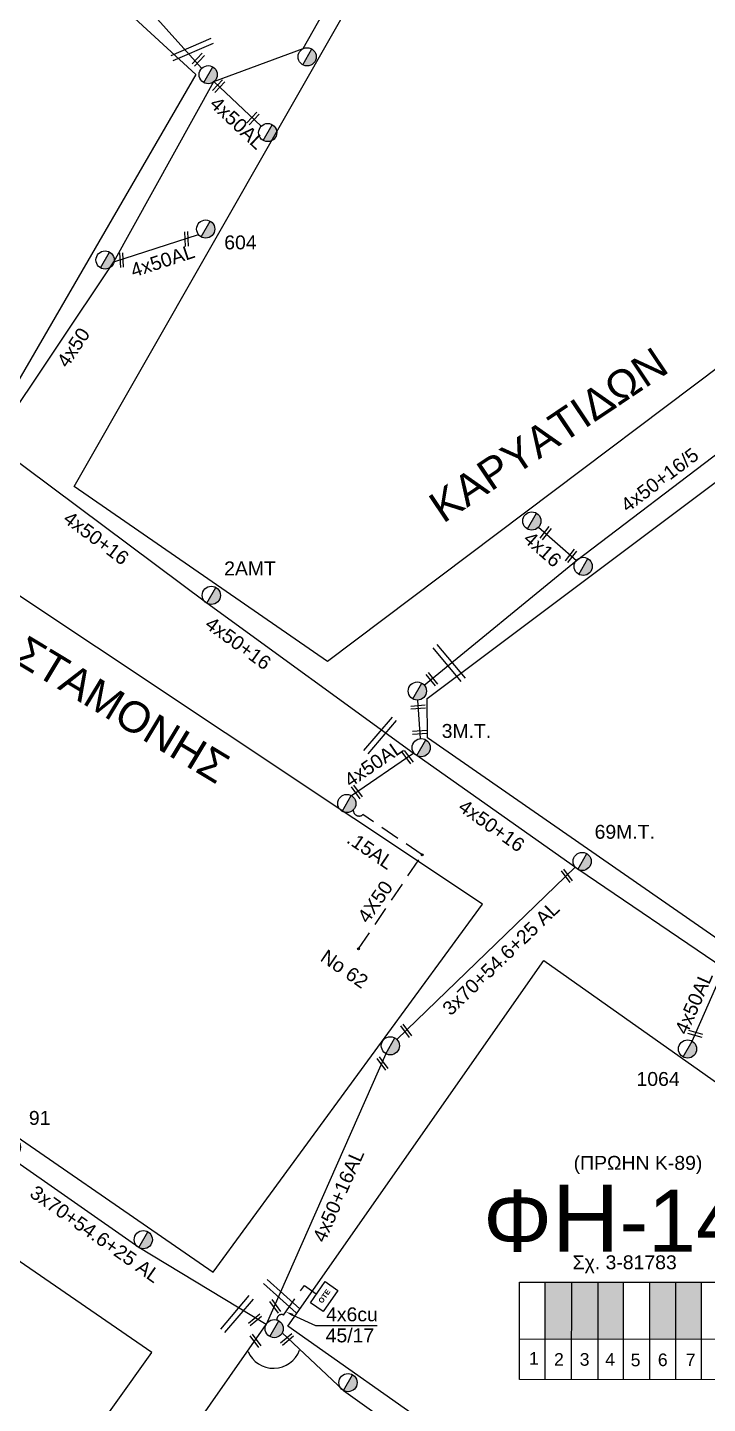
# Model space of a CAD drawing. Header units: millimetres. Extents: x 864 to 3062, y 833 to 2619.
# Drawn here: x 1847 to 1935.2, y 1055.7 to 1234.1 of the extents above; entities that cross this region are included whole.
import ezdxf
from ezdxf import colors
from ezdxf.entities.mleader import LeaderData, LeaderLine
from ezdxf.enums import TextEntityAlignment as Align
from ezdxf.math import Vec2, Vec3

# ---------------------------------------------------------------- set-up
doc = ezdxf.new("R2010")
doc.units = ezdxf.units.MM
doc.linetypes.add('DASHED', pattern=[19.05, 12.7, -6.35])
for name, color, linetype, lineweight in [('.15AL', 7, 'Continuous', 30), ('3x70+54.6+25 AL', 7, 'SYN_LINE', 30), ('4x16', 7, 'Continuous', 30), ('4x50', 7, 'Continuous', 30), ('4x50+16', 7, 'Continuous', 30), ('4x50+16_5', 7, 'Continuous', 30), ('4x50+16AL', 7, 'Continuous', 30), ('4x50AL', 7, 'Continuous', 30), ('text διευθύνσεων', 250, 'Continuous', 30), ('Υπόβαθρο ΔΕΗ', 7, 'Continuous', 30)]:
    doc.layers.add(name, color=color, linetype=linetype, lineweight=lineweight)
for name, color, linetype in [('Pillar OTE', 7, 'Continuous'), ('TEXT ΚΑΛΩΔΙΩΝ', 7, 'Continuous'), ('Άγνωστα', 7, 'Continuous'), ('Καλώδια ΧΤ   3x150AL+50CU', 7, 'DASHED'), ('Μηχανική τομή', 7, 'Continuous'), ('Στύλος ΦΜ', 7, 'Continuous'), ('Στύλος ΦΜ @ 1', 7, 'Continuous'), ('Συνδέσεις', 7, 'Continuous'), ('Τομή', 7, 'Continuous'), ('Υπόγεια καλώδια Παροχών ΧΤ   4x50AL', 7, 'DASHED'), ('Υπόγεια καλώδια Παροχών ΧΤ   4x6', 7, 'DASHED')]:
    doc.layers.add(name, color=color, linetype=linetype)
doc.styles.add('arial', font='arial.ttf')
doc.styles.get("Standard").update_dxf_attribs({"font": 'arial.ttf'})
doc.linetypes.add('SYN_LINE', pattern='A,0.5,-0.0001,["/\\/\\/\\/",Standard,S=0.1,R=0,X=0,Y=-0.05],-0.25', length=0.7501)

# ---------------------------------------------------------------- blocks, each defined once
blk = doc.blocks.new('ΥΠΑΡΧΩΝ ΤΣΙΜΕΝΤΕΝΙΟΣ ΣΤΥΛΟΣ')
at = {"layer": 'Στύλος ΦΜ'}
blk.add_hatch(color=7, dxfattribs=at).paths.add_polyline_path([(-1.29, -2.28, 0.574793), (2.62, 0, 0.268822), (1.3, 2.27)])
at = {"layer": 'Στύλος ΦΜ', "color": 7}
blk.add_line((-1.29, -2.28), (1.3, 2.27), dxfattribs=at)
blk.add_circle((0, 0), 2.62, dxfattribs=at)
at = {"layer": 'Στύλος ΦΜ', "flags": 4}
for tag, p in [('ΑΡΙΘΜΟΣ', (-4.68, 8.05)), ('ΤΥΠΟΣ', (-4.91, 3.03))]:
    blk.add_attdef(tag, p, '', height=4, dxfattribs=at)
blk = doc.blocks.new('ΜΗΧΑΝΙΚΗ ΤΟΜΗ')
at = {"layer": 'Μηχανική τομή', "ltscale": 40}
for p, q in [((-1.89, 0.78), (5.69, 0.78)), ((-1.89, -0.77), (5.69, -0.77))]:
    blk.add_line(p, q, dxfattribs=at)
blk = doc.blocks.new('ΤΟΜΗ')
at = {"layer": 'Τομή', "ltscale": 40}
for p, q in [((-5.68, 0), (17.06, 0)), ((-5.68, -2.77), (17.06, -2.77))]:
    blk.add_line(p, q, dxfattribs=at)
blk = doc.blocks.new('_ΣΥΝΔΕΣΗ')
at = {"layer": 'Συνδέσεις', "linetype": 'SYN_LINE', "ltscale": 40}
blk.add_hatch(color=256, dxfattribs=at).paths.add_polyline_path([(0.5, -0.01, 1), (-0.5, -0.01, 1)])
at = {"layer": 'Συνδέσεις'}
blk.add_circle((0, -0.01), 0.5, dxfattribs=at)
blk = doc.blocks.new('PILLAR ΟΤΕ')
at = {"layer": 'Pillar OTE', "ltscale": 40}
blk.add_lwpolyline([(-3.31, 2.02), (3.39, 2.02), (3.39, -1.99), (-3.31, -1.99)], close=True, dxfattribs=at)
at = {"layer": 'Pillar OTE', "insert": (-1.81, 0.71), "char_height": 1.3575, "width": 109.961, "attachment_point": 1}
blk.add_mtext('{\\fArial|b1|i0|c161|p34;OTE}', dxfattribs=at)

msp = doc.modelspace()

# ---------------------------------------------------------------- hatches: boundary and pattern name
at = {"layer": 'Καλώδια ΧΤ   3x150AL+50CU', "linetype": 'DASHED', "lineweight": -3, "ltscale": 0.2}
h = msp.add_hatch(color=151, dxfattribs=at)
h.dxf.hatch_style = 1
h.paths.add_polyline_path([(1917.58, 1071.44), (1914.14, 1071.44), (1914.13, 1064.07), (1917.57, 1064.07)])
h = msp.add_hatch(color=85, dxfattribs=at)
h.dxf.hatch_style = 1
h.paths.add_polyline_path([(1917.57, 1064.07), (1921.01, 1064.07), (1921.01, 1071.44), (1917.58, 1071.44)])
h = msp.add_hatch(color=27, dxfattribs=at)
h.dxf.hatch_style = 1
h.paths.add_polyline_path([(1924.25, 1071.44), (1920.96, 1071.44), (1920.95, 1064.07), (1924.25, 1064.07)])
h = msp.add_hatch(color=5, dxfattribs=at)
h.dxf.hatch_style = 1
h.paths.add_polyline_path([(1931.1, 1071.43), (1927.8, 1071.43), (1927.8, 1064.06), (1931.1, 1064.06)])
h = msp.add_hatch(color=1, dxfattribs=at)
h.dxf.hatch_style = 1
h.paths.add_polyline_path([(1934.44, 1071.43), (1931.14, 1071.43), (1931.14, 1064.06), (1934.44, 1064.06)])

# ---------------------------------------------------------------- linework, layer by layer
at = {"layer": '.15AL', "color": 151, "linetype": 'DASHED', "lineweight": -3, "ltscale": 0.2}
msp.add_lwpolyline([(1889.94, 1114.63), (1898.2, 1126.83), (1890.5, 1132.04, -0.662454), (1889.26, 1132.66, -4.11627)], format="xyb", dxfattribs=at)
at = {"layer": '3x70+54.6+25 AL', "color": 151, "linetype": 'SYN_LINE', "lineweight": -3, "ltscale": 15}
msp.add_lwpolyline([(1918.03, 1125.23), (1894.91, 1102.88)], dxfattribs=at)
at = {"layer": '3x70+54.6+25 AL', "color": 5, "linetype": 'SYN_LINE', "lineweight": -3, "ltscale": 15}
msp.add_lwpolyline([(1877.97, 1065.95), (1861.45, 1075.9), (1844.34, 1087.89), (1822.17, 1104.08)], dxfattribs=at)
at = {"layer": '3x70+54.6+25 AL', "color": 2, "linetype": 'SYN_LINE', "lineweight": -3, "ltscale": 15}
msp.add_lwpolyline([(1880.05, 1064.85), (1888, 1057.37), (1896.15, 1051.55), (1910.99, 1041.05), (1926.36, 1030.15), (1941.22, 1021.19)], dxfattribs=at)
at = {"layer": '4x16', "color": 85, "lineweight": -3, "ltscale": 0.2}
msp.add_lwpolyline([(1913.29, 1169.33), (1918.19, 1165)], dxfattribs=at)
at = {"layer": '4x50', "color": 2, "linetype": 'Continuous', "lineweight": -3, "ltscale": 0.2}
msp.add_lwpolyline([(1843.13, 1181.18), (1858.23, 1203.69), (1871.2, 1227.07), (1882.78, 1231.36)], dxfattribs=at)
at = {"layer": '4x50+16', "color": 6, "lineweight": -3, "ltscale": 0.2}
msp.add_lwpolyline([(1897.04, 1140.01), (1870.28, 1159.45), (1843.49, 1179.45)], dxfattribs=at)
at = {"layer": '4x50+16', "color": 151, "lineweight": -3, "ltscale": 0.2}
msp.add_lwpolyline([(1954.76, 1100.56), (1937.33, 1112.1), (1918.36, 1124.95), (1897.49, 1139.69), (1897.04, 1140.01)], dxfattribs=at)
at = {"layer": '4x50+16_5', "color": 2, "linetype": 'Continuous', "lineweight": -3, "ltscale": 0.2}
msp.add_lwpolyline([(1882.78, 1231.36), (1904.1, 1269.15), (1919.28, 1296.79)], dxfattribs=at)
at = {"layer": '4x50+16_5', "color": 85, "lineweight": -3, "ltscale": 0.2}
msp.add_lwpolyline([(1898.47, 1148.81), (1918.19, 1165), (1937.88, 1179.95), (1952.83, 1191.24), (1967.7, 1202.41), (1975.25, 1208.08)], dxfattribs=at)
at = {"layer": '4x50+16_5', "color": 151, "lineweight": -3, "ltscale": 0.2}
msp.add_lwpolyline([(1897.98, 1141.89), (1897.65, 1146.88)], dxfattribs=at)
at = {"layer": '4x50+16AL', "color": 62, "linetype": 'Continuous', "lineweight": -3, "ltscale": 0.2}
msp.add_lwpolyline([(1869.6, 1228.8), (1858.51, 1241.19), (1840.33, 1258.02), (1812.6, 1280.39)], dxfattribs=at)
at = {"layer": '4x50+16AL', "color": 151, "lineweight": -3, "ltscale": 0.2}
msp.add_lwpolyline([(1893.48, 1101.04), (1877.97, 1065.95)], dxfattribs=at)
at = {"layer": '4x50+16AL', "color": 2, "linetype": 'Continuous', "lineweight": -3, "ltscale": 0.2}
msp.add_lwpolyline([(1839.87, 1007.42), (1856.3, 1034.96), (1877.97, 1065.95)], dxfattribs=at)
at = {"layer": '4x50AL', "color": 2, "linetype": 'Continuous', "lineweight": -3, "ltscale": 0.2}
for points in [[(1871.2, 1227.07), (1877.32, 1221.28)], [(1858.23, 1203.69), (1869.19, 1207.26)]]:
    msp.add_lwpolyline(points, dxfattribs=at)
at = {"layer": '4x50AL', "color": 151, "lineweight": -3, "ltscale": 0.2}
for points in [[(1889.01, 1134.5), (1897.1, 1140.05)], [(1933.18, 1102.67), (1937.33, 1112.1)]]:
    msp.add_lwpolyline(points, dxfattribs=at)
at = {"layer": 'Pillar OTE', "lineweight": -3, "ltscale": 40}
for points in [[(1910.81, 1058.8), (1910.81, 1071.44), (1941.14, 1071.43), (1941.14, 1058.77), (1910.81, 1058.8)], [(1914.13, 1058.79), (1914.14, 1071.44)], [(1917.57, 1058.79), (1917.58, 1071.44)], [(1921.01, 1058.79), (1921.01, 1071.44)], [(1924.31, 1058.78), (1924.31, 1071.43)], [(1927.7, 1058.78), (1927.7, 1071.43)], [(1931.09, 1058.78), (1931.1, 1071.43)], [(1934.43, 1058.77), (1934.43, 1071.43)], [(1910.81, 1064.08), (1941.14, 1064.05)]]:
    msp.add_lwpolyline(points, dxfattribs=at)
at = {"layer": 'Άγνωστα', "linetype": 'Continuous', "ltscale": 0.2}
msp.add_arc((1878.91, 1063.86), 3.6, 203.5477, 339.4362, dxfattribs=at)
at = {"layer": 'Υπόβαθρο ΔΕΗ', "color": 7, "linetype": 'Continuous', "lineweight": -2, "ltscale": 0.2}
msp.add_line((1884.37, 1065.82), (1884.37, 1065.82), dxfattribs=at)
msp.add_line((1884.37, 1065.82), (1884.37, 1065.82), dxfattribs=at)
at = {"layer": 'Υπόβαθρο ΔΕΗ', "lineweight": -3}
for points in [[(1915.42, 1283.84), (1962.72, 1209.73), (1885.9, 1151.88), (1853.09, 1174.59)], [(1839.94, 1183.65), (1773.91, 1228.87), (1811.81, 1279.64), (1838.03, 1256.29), (1868.83, 1227.99), (1842.22, 1182.14)], [(1969.21, 1199.88), (1983.32, 1178.1), (1948.49, 1111.69), (1945.18, 1109.9), (1898.88, 1141.98), (1898.82, 1147.1)], [(1839.22, 1164.84), (1805.44, 1117.99), (1871.09, 1072.71), (1906.01, 1120.44)], [(1913.96, 1113.13), (1974.21, 1070.56), (1941.83, 1022.68), (1880.76, 1065.7)], [(1797.9, 1107.19), (1764.76, 1059.81), (1829.01, 1014.49), (1863.14, 1062.29)]]:
    msp.add_lwpolyline(points, close=True, dxfattribs=at)
at = {"layer": 'Υπόγεια καλώδια Παροχών ΧΤ   4x6', "color": 2, "linetype": 'DASHED', "ltscale": 0.2}
msp.add_lwpolyline([(1879.37, 1066.52, -0.619749), (1880.22, 1067.16), (1882.92, 1071.01), (1884.46, 1069.93)], format="xyb", dxfattribs=at)

# ---------------------------------------------------------------- block references
at = {"layer": 'Pillar OTE', "xscale": 0.5, "yscale": 0.5, "zscale": 0.5, "rotation": 55}
msp.add_blockref('PILLAR ΟΤΕ', (1885.48, 1069.53), dxfattribs=at)
at = {"layer": 'Μηχανική τομή', "lineweight": -3, "zscale": 0.4999999999999997}
for p, xscale, yscale, rotation in [((1869.5, 1230.27), 0.2499999999999463, 0.2499999999999463, 226.8772643939631), ((1872.13, 1226.84), 0.2499999999999463, 0.2499999999999463, 226.8772643939631), ((1876.58, 1222.64), 0.2499999999999463, 0.2499999999999463, 226.8772643939631), ((1867.6, 1207.15), 0.2499999999999463, 0.2499999999999463, 272.8097389584895), ((1859.18, 1204.41), 0.2499999999999463, 0.2499999999999463, 272.8097389584895), ((1913.93, 1168.14), 0.2499999999999464, 0.2499999999999464, 51.82011262844216), ((1917.23, 1165.2), 0.2499999999999464, 0.2499999999999464, 51.82011262844216), ((1899.12, 1149.96), 0.2499999999999463, 0.2499999999999463, 308.6526999149059), ((1898.14, 1145.99), 0.2499999999999463, 0.2499999999999463, 184.1668342635853), ((1898.36, 1142.72), 0.2499999999999463, 0.2499999999999463, 184.1668342635853), ((1896, 1139.87), 0.2499999999999463, 0.2499999999999463, 306.5291511329856), ((1889.4, 1135.36), 0.2499999999999463, 0.2499999999999463, 306.5291511329856), ((1916.63, 1124.49), 0.2499999999999463, 0.2499999999999463, 306.5291511329856), ((1895.82, 1104.38), 0.2499999999999463, 0.2499999999999463, 306.5291511329856), ((1933.12, 1103.76), 0.2499999999999463, 0.2499999999999463, 344.1251074759596), ((1892.75, 1100.16), 0.2499999999999463, 0.2499999999999463, 306.5291511329856), ((1878.82, 1068.66), 0.2499999999999463, 0.2499999999999463, 306.5291511329856), ((1876.89, 1066.82), 0.2499999999999463, 0.2499999999999463, 219.2036028953198), ((1876.27, 1064.2), 0.2499999999999463, 0.2499999999999463, 306.5291511329856), ((1881.04, 1064.26), 0.2499999999999463, 0.2499999999999463, 219.2036028953198)]:
    msp.add_blockref('ΜΗΧΑΝΙΚΗ ΤΟΜΗ', p, dxfattribs=dict(at, xscale=xscale, yscale=yscale, rotation=rotation))
at = {"layer": 'Στύλος ΦΜ @ 1', "lineweight": -3, "ltscale": 40, "xscale": 0.4499999999998181, "yscale": 0.4499999999998181, "zscale": 0.4499999999998181}
for p in [(1883.28, 1230.29), (1870.45, 1227.97), (1878.17, 1220.47), (1857.08, 1203.95), (1912.41, 1170.11), (1919.07, 1164.22), (1897.57, 1148.06), (1888.42, 1133.48), (1894.07, 1102.07), (1862.03, 1076.93), (1879.01, 1065.4), (1888.58, 1058.4)]:
    msp.add_blockref('ΥΠΑΡΧΩΝ ΤΣΙΜΕΝΤΕΝΙΟΣ ΣΤΥΛΟΣ', p, dxfattribs=at)
at = {"layer": 'Στύλος ΦΜ @ 1', "lineweight": -3, "ltscale": 40}
ref = msp.add_blockref('ΥΠΑΡΧΩΝ ΤΣΙΜΕΝΤΕΝΙΟΣ ΣΤΥΛΟΣ', (1870.13, 1207.96), dxfattribs=dict(at, xscale=0.4499999999998008, yscale=0.4499999999998008, zscale=0.4499999999998008))
ref.add_attrib('ΤΥΠΟΣ', '604', (1872.53, 1205.33), dxfattribs={"layer": 'Στύλος ΦΜ', "height": 1.8, "flags": 4})
ref = msp.add_blockref('ΥΠΑΡΧΩΝ ΤΣΙΜΕΝΤΕΝΙΟΣ ΣΤΥΛΟΣ', (1870.86, 1160.47), dxfattribs=dict(at, xscale=0.4499999999998036, yscale=0.4499999999998036, zscale=0.4499999999998036))
ref.add_attrib('ΤΥΠΟΣ', '2AMT', (1872.52, 1163.06), dxfattribs={"layer": 'Στύλος ΦΜ', "height": 1.8, "flags": 4})
ref = msp.add_blockref('ΥΠΑΡΧΩΝ ΤΣΙΜΕΝΤΕΝΙΟΣ ΣΤΥΛΟΣ', (1898.07, 1140.72), dxfattribs=dict(at, xscale=0.4499999999998181, yscale=0.4499999999998181, zscale=0.4499999999998181))
ref.add_attrib('ΤΥΠΟΣ', '3M.T.', (1900.72, 1141.99), dxfattribs={"layer": 'Στύλος ΦΜ', "height": 1.8, "flags": 4})
ref = msp.add_blockref('ΥΠΑΡΧΩΝ ΤΣΙΜΕΝΤΕΝΙΟΣ ΣΤΥΛΟΣ', (1918.94, 1125.97), dxfattribs=dict(at, xscale=0.4499999999998181, yscale=0.4499999999998181, zscale=0.4499999999998181))
ref.add_attrib('ΤΥΠΟΣ', '69M.T.', (1920.55, 1128.91), dxfattribs={"layer": 'Στύλος ΦΜ', "height": 1.8, "flags": 4})
ref = msp.add_blockref('ΥΠΑΡΧΩΝ ΤΣΙΜΕΝΤΕΝΙΟΣ ΣΤΥΛΟΣ', (1932.6, 1101.65), dxfattribs=dict(at, xscale=0.449999999999818, yscale=0.449999999999818, zscale=0.449999999999818))
ref.add_attrib('ΤΥΠΟΣ', '1064', (1925.98, 1096.87), dxfattribs={"layer": 'Στύλος ΦΜ', "height": 1.8, "flags": 4})
ref = msp.add_blockref('ΥΠΑΡΧΩΝ ΤΣΙΜΕΝΤΕΝΙΟΣ ΣΤΥΛΟΣ', (1844.92, 1088.92), dxfattribs=dict(at, xscale=0.4499999999998356, yscale=0.4499999999998356, zscale=0.4499999999998356))
ref.add_attrib('ΤΥΠΟΣ', '91', (1847.2, 1091.82), dxfattribs={"layer": 'Στύλος ΦΜ', "height": 1.8, "flags": 4})
at = {"layer": 'Συνδέσεις', "lineweight": -3, "xscale": 0.25, "yscale": 0.25, "zscale": 0.25}
for p in [(1898.2, 1126.83), (1889.94, 1114.64)]:
    msp.add_blockref('_ΣΥΝΔΕΣΗ', p, dxfattribs=at)
at = {"layer": 'Τομή', "lineweight": -3}
for p, xscale, yscale, zscale, rotation in [((1869.78, 1231.45), 0.2499999999999997, 0.2499999999999997, 0.2499999999999997, 203.2705118200458), ((1901.02, 1153.02), 0.2499999999999996, 0.2499999999999996, 0.2499999999999996, 309.8687523278959), ((1893.89, 1143.16), 0.2499999999999996, 0.2499999999999996, 0.2499999999999996, 229.6829687649002), ((1879.14, 1070.81), 0.2499999999999996, 0.2499999999999996, 0.2499999999999996, 318.0639498499456), ((1875.34, 1068.15), 0.2499999999999996, 0.2499999999999996, 0.2499999999999996, 229.6829687649002)]:
    msp.add_blockref('ΤΟΜΗ', p, dxfattribs=dict(at, xscale=xscale, yscale=yscale, zscale=zscale, rotation=rotation))

# ---------------------------------------------------------------- texts
at = {"lineweight": -3, "ltscale": 30, "char_height": 1.63, "width": 11.2573, "attachment_point": 1}
for s, insert in [('1', (1912.05, 1062.36)), ('2', (1915.29, 1062.22)), ('3', (1918.62, 1062.22)), ('4', (1921.93, 1062.22)), ('5', (1925.23, 1062.14)), ('6', (1928.75, 1062.17)), ('7', (1932.38, 1062.17))]:
    msp.add_mtext(s, dxfattribs=dict(at, insert=insert))
at = {"layer": 'text διευθύνσεων', "color": 7, "lineweight": -3, "ltscale": 40, "char_height": 4, "width": 94.4586, "attachment_point": 1, "style": 'arial'}
for s, insert, rotation in [('KAPYATIΔΩN', (1898.67, 1173.05), 33.8422), ('KAΣTAMONHΣ', (1840.59, 1159.26), 328.9099)]:
    msp.add_mtext(s, dxfattribs=dict(at, insert=insert, rotation=rotation))
at = {"layer": 'TEXT ΚΑΛΩΔΙΩΝ', "linetype": 'Continuous', "lineweight": -3, "ltscale": 0.2}
for s, rotation, p in [('4x50AL', 316.5726, (1874.23, 1221.73)), ('4x50AL', 18.0173, (1864.53, 1203.85)), ('4x50', 56.1451, (1852.96, 1192.61)), ('4x50+16/5', 37.2183, (1928.98, 1175.45)), ('4x50+16', 323.2515, (1855.94, 1167.91)), ('4x16', 318.549, (1913.82, 1166.45)), ('4x50+16', 324.0176, (1874.35, 1154.27)), ('4x50AL', 34.4271, (1891.89, 1138.66)), ('4x50+16', 324.7693, (1907.21, 1130.62)), ('.15AL', 325.882, (1891.49, 1127.4)), ('3x70+54.6+25 AL', 44.0228, (1908.39, 1113.41)), ('4x50AL', 66.2432, (1933.41, 1107.65)), ('4x50+16AL', 66.1483, (1887.32, 1082.65)), ('3x70+54.6+25 AL', 324.9765, (1855.81, 1077.66))]:
    msp.add_text(s, height=1.8, rotation=rotation, dxfattribs=at).set_placement(p, align=Align.MIDDLE_CENTER)
at = {"layer": 'Άγνωστα', "lineweight": -3, "ltscale": 40, "char_height": 1.8, "width": 27.758, "attachment_point": 1, "style": 'arial'}
for s, insert, rotation in [('4X50', (1889.67, 1118.85), 55.1843), ('No 62', (1885.86, 1114.67), 325.5789)]:
    msp.add_mtext(s, dxfattribs=dict(at, insert=insert, rotation=rotation))
for s, insert in [('(ΠΡΩΗΝ Κ-89)', (1917.83, 1087.79)), ('Σχ. 3-81783', (1917.7, 1074.9))]:
    msp.add_mtext(s, dxfattribs=dict(at, insert=insert))
at = {"layer": 'Υπόβαθρο ΔΕΗ', "lineweight": -3, "insert": (1906.1, 1084.06), "char_height": 8, "width": 84.6573, "attachment_point": 1}
msp.add_mtext('Φ{\\H1.0833x;H}-149', dxfattribs=at)
at = {"layer": 'Υπόγεια καλώδια Παροχών ΧΤ   4x50AL', "color": 7, "ltscale": 0.2, "char_height": 1.8, "attachment_point": 1}
for s, insert in [('4x6cu', (1885.73, 1068.15)), ('45/17', (1885.68, 1065.42))]:
    msp.add_mtext_dynamic_manual_height_columns(s, width=1.8, gutter_width=12.5, heights=[0.118], dxfattribs=dict(at, insert=insert))

# ---------------------------------------------------------------- leaders
at = {"layer": 'Υπόβαθρο ΔΕΗ', "color": 7, "linetype": 'Continuous', "lineweight": -2, "ltscale": 0.2}
ml = msp.add_multileader_mtext('Standard', dxfattribs=at)
ml.set_content('', color=7)
ml.set_leader_properties()
ml.build(insert=Vec2(0, 0))
ml.multileader.update_dxf_attribs({"arrow_head_size": 1})
ctx = ml.context
ctx.base_point, ctx.arrow_head_size, ctx.landing_gap_size, ctx.plane_origin = Vec3(1892.37, 1065.82), 1, 0, Vec3(1880.52, 1067.58)
notes = []
notes.append((ctx, [(0, (1, 1, 0), (1884.37, 1065.82), (1, 0), 8, [(0, [(1880.52, 1067.58)], 0, [])])]))
ctx.mtext.insert, ctx.mtext.flow_direction = Vec3(1892.37, 1067.82), 5
for ctx, leaders in notes:
    for number, flags, end, landing, length, lines in leaders:
        leader = LeaderData()
        leader.index, (leader.has_last_leader_line, leader.has_dogleg_vector, leader.attachment_direction) = number, flags
        leader.last_leader_point, leader.dogleg_vector, leader.dogleg_length = Vec3(end), Vec3(landing), length
        for number, points, colour, breaks in lines:
            line = LeaderLine()
            line.index, line.vertices, line.color, line.breaks = number, Vec3.list(points), colors.encode_raw_color(colour), breaks
            leader.lines.append(line)
        ctx.leaders.append(leader)

doc.saveas('drawing.dxf')
